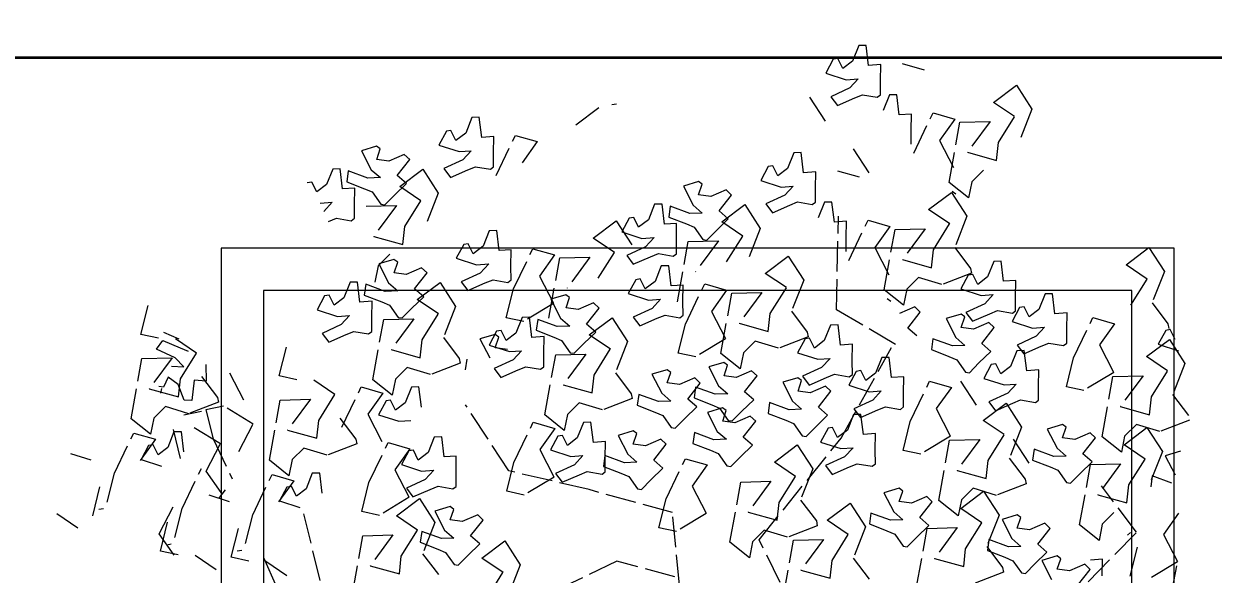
# Model space of a CAD drawing. Header units: inches. Extents: x -137722 to 81594, y -22256 to -1207.
# Drawn here: x -65966.92 to -65941.92, y -4382.07 to -4370.49 of the extents above; entities that cross this region are included whole.
import ezdxf

# ---------------------------------------------------------------- set-up
doc = ezdxf.new("R2010")
doc.units = ezdxf.units.IN
doc.header["$LTSCALE"] = 0.05
doc.header["$MEASUREMENT"] = 0
doc.header["$PDMODE"] = 3
doc.header["$PDSIZE"] = -4
doc.linetypes.add('ACAD_ISO02W100', pattern=[15, 12, -3])
doc.linetypes.add('DASHED2', pattern=[0.375, 0.25, -0.125])
doc.layers.get('Defpoints').update_dxf_attribs({"linetype": 'DASHED2'})
for name, color, linetype, lineweight in [('A-ELEVATION', 191, 'Continuous', 15), ('aceras', 31, 'Continuous', 5), ('WALL', 7, 'Continuous', 35)]:
    doc.layers.add(name, color=color, linetype=linetype, lineweight=lineweight)
doc.layers.add('A-TREES', color=84, linetype='Continuous', lineweight=0, transparency=0.6)
doc.layers.add('Civil Dimension - Text', color=7, linetype='Continuous')
doc.styles.add('9-128OF1-4', font='stylu.ttf')
doc.dimstyles.new('DIM 1-4', dxfattribs={"dimtxt": 3.0792, "dimasz": 1.82, "dimexe": 1.82, "dimexo": 0, "dimgap": 0.09, "dimtad": 0, "dimzin": 0, "dimdsep": 46, "dimlunit": 4, "dimtxsty": '9-128OF1-4', "dimblk": 'ARCHTICK', "dimcen": 1.8125, "dimdle": 1.82, "dimclrd": 8, "dimclre": 8, "dimadec": 0, "dimazin": 0, "dimtfac": 1, "dimtofl": 0, "dimtmove": 0, "dimatfit": 3, "dimldrblk": 'OPEN90', "dimfxl": 1, "dimtolj": 1, "dimtzin": 0, "dimlwd": -1, "dimarcsym": 0})

# ---------------------------------------------------------------- blocks, each defined once
blk = doc.blocks.new('A$C78ED2221')
at = {"layer": 'A-ELEVATION', "color": 6}
blk.add_lwpolyline([(0.8589, 3.6749), (0.8589, 1.8012), (2.7006, 1.8012), (2.7006, 3.6749)], close=True, dxfattribs=at)
at = {"layer": 'A-ELEVATION', "color": 1}
blk.add_lwpolyline([(0.9422, 3.5916), (0.9422, 1.8845), (2.6173, 1.8845), (2.6173, 3.5916)], close=True, dxfattribs=at)
at = {"layer": 'A-TREES', "color": 82, "linetype": 'ACAD_ISO02W100', "ltscale": 0.1}
for p, q in [((2.1493, 3.9566), (2.1775, 3.9981)), ((2.2968, 3.9714), (2.2838, 3.9314)), ((2.1737, 3.9273), (2.2308, 3.9132)), ((2.1874, 3.9062), (2.186, 3.9152)), ((2.2007, 3.899), (2.2577, 3.8849)), ((2.2577, 3.8849), (2.3367, 3.847)), ((2.3367, 3.847), (2.3246, 3.8042)), ((2.3343, 3.8139), (2.3648, 3.852)), ((2.3648, 3.852), (2.4833, 3.8307)), ((2.2848, 3.8324), (2.2718, 3.7925)), ((2.3246, 3.8042), (2.2828, 3.8339)), ((2.3121, 3.8177), (2.2848, 3.8324)), ((2.3134, 3.8087), (2.3121, 3.8177)), ((2.366, 3.8076), (2.3343, 3.8139)), ((2.4241, 3.8163), (2.4081, 3.7589)), ((2.4848, 3.7715), (2.4241, 3.8163)), ((2.4833, 3.8307), (2.4848, 3.7715)), ((2.5233, 3.7984), (2.5306, 3.8329)), ((2.5306, 3.8329), (2.5877, 3.8188)), ((2.0966, 3.7674), (2.1384, 3.7971)), ((2.0968, 3.7598), (2.1042, 3.7943)), ((2.1042, 3.7943), (2.1612, 3.7802)), ((2.1384, 3.7971), (2.1924, 3.7692)), ((2.2939, 3.799), (2.3134, 3.8087)), ((2.3084, 3.7798), (2.2939, 3.799)), ((2.3887, 3.7845), (2.366, 3.8076)), ((2.4152, 3.7933), (2.4245, 3.7913)), ((2.427, 3.7886), (2.4283, 3.7976)), ((2.4848, 3.7652), (2.502, 3.8024)), ((2.502, 3.8024), (2.5192, 3.7895)), ((2.5192, 3.7895), (2.5043, 3.7554)), ((2.1178, 3.7731), (2.1164, 3.7821)), ((2.1311, 3.7659), (2.1881, 3.7519)), ((2.3437, 3.7695), (2.2867, 3.7554)), ((2.3391, 3.7677), (2.3084, 3.7798)), ((2.3394, 3.7529), (2.3391, 3.7677)), ((2.3748, 3.7388), (2.3887, 3.7845)), ((2.4465, 3.7789), (2.427, 3.7886)), ((2.432, 3.7596), (2.4465, 3.7789)), ((2.4686, 3.7724), (2.4668, 3.7485)), ((2.5213, 3.7573), (2.5345, 3.7875)), ((2.1881, 3.7519), (2.2671, 3.7139)), ((2.2998, 3.7482), (2.3394, 3.7529)), ((2.3794, 3.7136), (2.372, 3.7481)), ((2.401, 3.7328), (2.4013, 3.7476)), ((2.4013, 3.7476), (2.432, 3.7596)), ((2.4081, 3.7589), (2.4433, 3.7552)), ((2.4433, 3.7552), (2.4942, 3.7232)), ((2.4668, 3.7485), (2.4848, 3.7652)), ((2.4942, 3.7232), (2.5224, 3.7647)), ((2.5043, 3.7554), (2.4981, 3.74)), ((2.0678, 3.6846), (2.0959, 3.726)), ((2.3156, 3.6765), (2.3511, 3.735)), ((2.3973, 3.6803), (2.3748, 3.7388)), ((2.4406, 3.7281), (2.401, 3.7328)), ((2.4388, 3.7042), (2.4406, 3.7281)), ((2.2152, 3.6993), (2.2023, 3.6594)), ((2.2198, 3.6747), (2.2615, 3.7043)), ((2.2615, 3.7043), (2.3156, 3.6765)), ((2.3826, 3.7051), (2.3256, 3.691)), ((2.39, 3.6706), (2.3826, 3.7051)), ((2.4478, 3.7134), (2.4066, 3.6823)), ((2.4715, 3.7048), (2.4388, 3.7042)), ((2.2081, 3.6793), (2.2253, 3.6664)), ((2.3256, 3.691), (2.2466, 3.653)), ((2.4066, 3.6823), (2.3973, 3.6803)), ((2.0848, 3.6208), (2.0922, 3.6553)), ((2.0922, 3.6553), (2.1492, 3.6412)), ((2.3545, 3.6121), (2.39, 3.6706)), ((2.4552, 3.6586), (2.4012, 3.6307)), ((2.1058, 3.6341), (2.1044, 3.6432)), ((2.1191, 3.627), (2.1761, 3.6129)), ((2.3005, 3.64), (2.3545, 3.6121)), ((2.1761, 3.6129), (2.2551, 3.5749)), ((1.9664, 3.5355), (2.0927, 3.5918)), ((2.0558, 3.5457), (2.0839, 3.5871)), ((2.2527, 3.5419), (2.2832, 3.58)), ((2.2832, 3.58), (2.4017, 3.5587)), ((2.2032, 3.5604), (2.1903, 3.5205)), ((2.243, 3.5322), (2.2013, 3.5619)), ((2.2305, 3.5457), (2.2032, 3.5604)), ((2.2551, 3.5749), (2.243, 3.5322)), ((2.4017, 3.5587), (2.4032, 3.4995)), ((2.4417, 3.5264), (2.4491, 3.5609)), ((2.4491, 3.5609), (2.5061, 3.5468)), ((2.2123, 3.527), (2.2318, 3.5367)), ((2.2318, 3.5367), (2.2305, 3.5457)), ((2.2844, 3.5356), (2.2527, 3.5419)), ((2.3072, 3.5125), (2.2844, 3.5356)), ((2.3425, 3.5442), (2.3265, 3.4869)), ((2.4032, 3.4995), (2.3425, 3.5442)), ((2.178, 3.5132), (2.0247, 3.4755)), ((2.2268, 3.5077), (2.2123, 3.527)), ((2.2932, 3.4667), (2.3072, 3.5125)), ((2.2575, 3.4957), (2.2268, 3.5077)), ((2.2578, 3.4809), (2.2575, 3.4957)), ((2.3265, 3.4869), (2.3617, 3.4832)), ((2.4127, 3.4512), (2.4408, 3.4927)), ((2.5793, 3.4863), (2.5664, 3.4463)), ((2.6066, 3.4716), (2.5793, 3.4863)), ((2.8112, 3.4871), (2.8308, 3.4968)), ((2.8257, 3.4678), (2.8112, 3.4871)), ((2.8308, 3.4968), (2.8294, 3.5058)), ((2.2182, 3.4762), (2.2578, 3.4809)), ((2.3157, 3.4083), (2.2932, 3.4667)), ((2.3617, 3.4832), (2.4127, 3.4512)), ((2.5329, 3.4764), (2.5157, 3.4634)), ((2.5157, 3.4634), (2.5306, 3.4294)), ((2.5501, 3.4392), (2.5329, 3.4764)), ((2.5884, 3.4529), (2.608, 3.4626)), ((2.608, 3.4626), (2.6066, 3.4716)), ((2.7534, 3.4636), (2.7596, 3.4482)), ((2.791, 3.4567), (2.7729, 3.4734)), ((2.7892, 3.4805), (2.791, 3.4567)), ((2.8564, 3.4557), (2.8257, 3.4678)), ((2.3663, 3.4414), (2.325, 3.4103)), ((2.5682, 3.4225), (2.5501, 3.4392)), ((2.5664, 3.4463), (2.5682, 3.4225)), ((2.603, 3.4336), (2.5884, 3.4529)), ((2.7596, 3.4482), (2.7546, 3.4192)), ((2.8171, 3.4363), (2.8568, 3.441)), ((2.8568, 3.441), (2.8564, 3.4557)), ((2.0163, 3.4176), (2.1348, 3.3962)), ((2.3485, 3.4376), (2.4275, 3.3996)), ((2.5306, 3.4294), (2.5368, 3.414)), ((2.6336, 3.4215), (2.603, 3.4336)), ((2.634, 3.4068), (2.6336, 3.4215)), ((2.7546, 3.4192), (2.7594, 3.4128)), ((2.8189, 3.4124), (2.8171, 3.4363)), ((2.8312, 3.4279), (2.8177, 3.3933)), ((2.8526, 3.425), (2.8312, 3.4279)), ((2.8384, 3.3864), (2.8526, 3.425)), ((2.1348, 3.3962), (2.1363, 3.3371)), ((2.1748, 3.3639), (2.1821, 3.3984)), ((2.1821, 3.3984), (2.2392, 3.3844)), ((2.325, 3.4103), (2.3157, 3.4083)), ((2.4275, 3.3996), (2.4154, 3.3569)), ((2.5368, 3.414), (2.5318, 3.385)), ((2.5943, 3.4021), (2.634, 3.4068)), ((2.5961, 3.3782), (2.5943, 3.4021)), ((2.6084, 3.3938), (2.5949, 3.3592)), ((2.6298, 3.3908), (2.6084, 3.3938)), ((2.7594, 3.4128), (2.7862, 3.4129)), ((2.7862, 3.4129), (2.8189, 3.4124)), ((2.8177, 3.3933), (2.8112, 3.3781)), ((2.8923, 3.3991), (2.855, 3.38)), ((2.9013, 3.3695), (2.8923, 3.3991)), ((2.0755, 3.3818), (2.0595, 3.3244)), ((2.1363, 3.3371), (2.0755, 3.3818)), ((2.2392, 3.3844), (2.3182, 3.3464)), ((2.3737, 3.3865), (2.3197, 3.3586)), ((2.4154, 3.3569), (2.3737, 3.3865)), ((2.4112, 3.3386), (2.4417, 3.3767)), ((2.4417, 3.3767), (2.5602, 3.3554)), ((2.5318, 3.385), (2.5366, 3.3786)), ((2.5366, 3.3786), (2.5634, 3.3787)), ((2.5634, 3.3787), (2.5961, 3.3782)), ((2.6156, 3.3523), (2.6298, 3.3908)), ((2.6657, 3.3665), (2.634, 3.3727)), ((2.7238, 3.3751), (2.7078, 3.3178)), ((2.7845, 3.3304), (2.7238, 3.3751)), ((2.783, 3.3896), (2.7845, 3.3304)), ((2.8112, 3.3781), (2.7871, 3.3611)), ((2.8394, 3.3619), (2.8384, 3.3864)), ((2.855, 3.38), (2.8394, 3.3619)), ((2.8718, 3.3452), (2.8752, 3.3691)), ((2.8752, 3.3691), (2.8958, 3.3621)), ((2.8958, 3.3621), (2.9013, 3.3695)), ((2.2103, 3.3054), (2.1748, 3.3639)), ((2.3182, 3.3464), (2.306, 3.3037)), ((2.3729, 3.3655), (2.3599, 3.3256)), ((2.4001, 3.3508), (2.3729, 3.3655)), ((2.4015, 3.3418), (2.4001, 3.3508)), ((2.5602, 3.3554), (2.5617, 3.2962)), ((2.5949, 3.3592), (2.5884, 3.3439)), ((2.6166, 3.3277), (2.6156, 3.3523)), ((2.6322, 3.3458), (2.6166, 3.3277)), ((2.6695, 3.3649), (2.6322, 3.3458)), ((2.6885, 3.3434), (2.6657, 3.3665)), ((2.6785, 3.3353), (2.6695, 3.3649)), ((2.7871, 3.3611), (2.786, 3.3532)), ((2.786, 3.3532), (2.8051, 3.3343)), ((2.885, 3.315), (2.8718, 3.3452)), ((2.0595, 3.3244), (2.0948, 3.3208)), ((2.1457, 3.2888), (2.1739, 3.3302)), ((2.1739, 3.3302), (2.2077, 3.2853)), ((2.2643, 3.3333), (2.2103, 3.3054)), ((2.306, 3.3037), (2.2643, 3.3333)), ((2.3599, 3.3256), (2.3617, 3.3017)), ((2.382, 3.3321), (2.4015, 3.3418)), ((2.3965, 3.3129), (2.382, 3.3321)), ((2.4429, 3.3323), (2.4112, 3.3386)), ((2.4657, 3.3092), (2.4429, 3.3323)), ((2.501, 3.3409), (2.485, 3.2836)), ((2.5617, 3.2962), (2.501, 3.3409)), ((2.5643, 3.3269), (2.5632, 3.319)), ((2.5884, 3.3439), (2.5643, 3.3269)), ((2.649, 3.311), (2.6524, 3.3349)), ((2.6524, 3.3349), (2.6731, 3.3279)), ((2.6731, 3.3279), (2.6785, 3.3353)), ((2.794, 3.2821), (2.8221, 3.3235)), ((2.8051, 3.3343), (2.8278, 3.3108)), ((2.8221, 3.3235), (2.856, 3.2786)), ((2.8278, 3.3108), (2.8434, 3.329)), ((2.8434, 3.329), (2.8748, 3.3043)), ((2.0948, 3.3208), (2.1457, 3.2888)), ((2.2283, 3.3108), (2.2111, 3.2979)), ((2.2111, 3.2979), (2.226, 3.2638)), ((2.2455, 3.2736), (2.2283, 3.3108)), ((2.2747, 3.3207), (2.2617, 3.2808)), ((2.3019, 3.306), (2.2747, 3.3207)), ((2.3033, 3.297), (2.3019, 3.306)), ((2.4272, 3.3008), (2.3965, 3.3129)), ((2.4275, 3.286), (2.4272, 3.3008)), ((2.4517, 3.2634), (2.4657, 3.3092)), ((2.5632, 3.319), (2.5823, 3.3001)), ((2.5823, 3.3001), (2.605, 3.2767)), ((2.6622, 3.2808), (2.649, 3.311)), ((2.7078, 3.3178), (2.743, 3.3141)), ((2.743, 3.3141), (2.794, 3.2821)), ((2.8748, 3.3043), (2.885, 3.315)), ((2.0993, 3.2789), (2.0581, 3.2478)), ((2.1606, 3.2547), (2.0993, 3.2789)), ((2.122, 3.2835), (2.1084, 3.2489)), ((2.1433, 3.2805), (2.122, 3.2835)), ((2.1291, 3.242), (2.1433, 3.2805)), ((2.2077, 3.2853), (2.1606, 3.2547)), ((2.2617, 3.2808), (2.2635, 3.2569)), ((2.2837, 3.2873), (2.3033, 3.297)), ((2.2983, 3.268), (2.2837, 3.2873)), ((2.3879, 3.2813), (2.4275, 3.286)), ((2.485, 3.2836), (2.5202, 3.2799)), ((2.5202, 3.2799), (2.5712, 3.2479)), ((2.5712, 3.2479), (2.5993, 3.2893)), ((2.5993, 3.2893), (2.6332, 3.2445)), ((2.605, 3.2767), (2.6206, 3.2948)), ((2.6206, 3.2948), (2.652, 3.2701)), ((2.652, 3.2701), (2.6622, 3.2808)), ((2.856, 3.2786), (2.8089, 3.2481)), ((2.1831, 3.2547), (2.1457, 3.2356)), ((2.192, 3.225), (2.1831, 3.2547)), ((2.226, 3.2638), (2.2322, 3.2484)), ((2.2635, 3.2569), (2.2455, 3.2736)), ((2.3289, 3.2559), (2.2983, 3.268)), ((2.3293, 3.2412), (2.3289, 3.2559)), ((2.4742, 3.205), (2.4517, 3.2634)), ((2.8089, 3.2481), (2.7476, 3.2723)), ((2.1019, 3.2336), (2.0778, 3.2167)), ((2.1084, 3.2489), (2.1019, 3.2336)), ((2.1301, 3.2175), (2.1291, 3.242)), ((2.1457, 3.2356), (2.1301, 3.2175)), ((2.2322, 3.2484), (2.2271, 3.2194)), ((2.2897, 3.2365), (2.3293, 3.2412)), ((2.2915, 3.2126), (2.2897, 3.2365)), ((2.5248, 3.2381), (2.4835, 3.207)), ((2.5861, 3.2139), (2.5248, 3.2381)), ((2.6332, 3.2445), (2.5861, 3.2139)), ((2.8571, 3.237), (2.8399, 3.2241)), ((2.8744, 3.1998), (2.8571, 3.237)), ((2.9035, 3.2469), (2.8906, 3.207)), ((2.9308, 3.2322), (2.9035, 3.2469)), ((2.9322, 3.2232), (2.9308, 3.2322)), ((2.0778, 3.2167), (2.0767, 3.2088)), ((2.0767, 3.2088), (2.0958, 3.1899)), ((2.1626, 3.2008), (2.1659, 3.2247)), ((2.1659, 3.2247), (2.1866, 3.2177)), ((2.1866, 3.2177), (2.192, 3.225)), ((2.2271, 3.2194), (2.2319, 3.213)), ((2.2319, 3.213), (2.2588, 3.2132)), ((2.2588, 3.2132), (2.2915, 3.2126)), ((2.4835, 3.207), (2.4742, 3.205)), ((2.6807, 3.2127), (2.6678, 3.1728)), ((2.708, 3.198), (2.6807, 3.2127)), ((2.8399, 3.2241), (2.8549, 3.19)), ((2.8906, 3.207), (2.8924, 3.1831)), ((2.9126, 3.2135), (2.9322, 3.2232)), ((2.9272, 3.1942), (2.9126, 3.2135)), ((2.0958, 3.1899), (2.1186, 3.1664)), ((2.1186, 3.1664), (2.1342, 3.1845)), ((2.1342, 3.1845), (2.1655, 3.1599)), ((2.1757, 3.1705), (2.1626, 3.2008)), ((2.2622, 3.1091), (2.3925, 3.1945)), ((2.4822, 3.1919), (2.4609, 3.1949)), ((2.6343, 3.2028), (2.6171, 3.1899)), ((2.6171, 3.1899), (2.6321, 3.1558)), ((2.6516, 3.1656), (2.6343, 3.2028)), ((2.6898, 3.1793), (2.7094, 3.189)), ((2.7094, 3.189), (2.708, 3.198)), ((2.8549, 3.19), (2.861, 3.1746)), ((2.8924, 3.1831), (2.8744, 3.1998)), ((2.9578, 3.1821), (2.9272, 3.1942)), ((2.9582, 3.1674), (2.9578, 3.1821)), ((2.0624, 3.1208), (2.0905, 3.1623)), ((2.0905, 3.1623), (2.1244, 3.1174)), ((2.1655, 3.1599), (2.1757, 3.1705)), ((2.522, 3.1661), (2.4846, 3.147)), ((2.5309, 3.1364), (2.522, 3.1661)), ((2.6696, 3.1489), (2.6516, 3.1656)), ((2.6678, 3.1728), (2.6696, 3.1489)), ((2.7044, 3.1601), (2.6898, 3.1793)), ((2.735, 3.148), (2.7044, 3.1601)), ((2.861, 3.1746), (2.856, 3.1456)), ((2.9186, 3.1627), (2.9582, 3.1674)), ((2.9203, 3.1388), (2.9186, 3.1627)), ((2.0114, 3.1528), (2.0624, 3.1208)), ((2.4635, 3.1382), (2.4463, 3.1253)), ((2.4807, 3.101), (2.4635, 3.1382)), ((2.5099, 3.1481), (2.497, 3.1082)), ((2.5015, 3.1121), (2.5048, 3.1361)), ((2.5048, 3.1361), (2.5255, 3.1291)), ((2.5372, 3.1334), (2.5099, 3.1481)), ((2.5255, 3.1291), (2.5309, 3.1364)), ((2.6321, 3.1558), (2.6382, 3.1404)), ((2.6382, 3.1404), (2.6332, 3.1114)), ((2.7354, 3.1332), (2.735, 3.148)), ((2.8434, 3.1344), (2.9224, 3.0965)), ((2.856, 3.1456), (2.8608, 3.1392)), ((2.8608, 3.1392), (2.8876, 3.1394)), ((2.8876, 3.1394), (2.9203, 3.1388)), ((2.0773, 3.0868), (2.016, 3.111)), ((2.1244, 3.1174), (2.0773, 3.0868)), ((2.2147, 3.079), (2.2221, 3.1135)), ((2.2221, 3.1135), (2.2791, 3.0994)), ((2.4463, 3.1253), (2.4612, 3.0913)), ((2.519, 3.1147), (2.5385, 3.1244)), ((2.5335, 3.0955), (2.519, 3.1147)), ((2.5385, 3.1244), (2.5372, 3.1334)), ((2.5562, 3.0798), (2.5636, 3.1143)), ((2.5636, 3.1143), (2.6206, 3.1002)), ((2.6332, 3.1114), (2.638, 3.105)), ((2.6958, 3.1285), (2.7354, 3.1332)), ((2.6975, 3.1047), (2.6958, 3.1285)), ((2.2254, 2.9514), (2.2622, 3.1091)), ((2.2791, 3.0994), (2.3581, 3.0614)), ((2.4612, 3.0913), (2.4674, 3.0758)), ((2.4987, 3.0843), (2.4807, 3.101)), ((2.497, 3.1082), (2.4987, 3.0843)), ((2.5642, 3.0834), (2.5335, 3.0955)), ((2.6206, 3.1002), (2.6996, 3.0623)), ((2.638, 3.105), (2.6648, 3.1052)), ((2.6648, 3.1052), (2.6975, 3.1047)), ((2.9224, 3.0965), (2.9103, 3.0537)), ((2.2502, 3.0205), (2.2147, 3.079)), ((2.4674, 3.0758), (2.4623, 3.0468)), ((2.5249, 3.0639), (2.5646, 3.0686)), ((2.5267, 3.0401), (2.5249, 3.0639)), ((2.5917, 3.0213), (2.5562, 3.0798)), ((2.5646, 3.0686), (2.5642, 3.0834)), ((2.9103, 3.0537), (2.8685, 3.0834)), ((2.3042, 3.0484), (2.2502, 3.0205)), ((2.346, 3.0187), (2.3042, 3.0484)), ((2.3581, 3.0614), (2.346, 3.0187)), ((2.4623, 3.0468), (2.4672, 3.0404)), ((2.4672, 3.0404), (2.494, 3.0406)), ((2.494, 3.0406), (2.5267, 3.0401)), ((2.539, 3.0556), (2.5255, 3.021)), ((2.5604, 3.0526), (2.539, 3.0556)), ((2.5462, 3.0141), (2.5604, 3.0526)), ((2.6457, 3.0492), (2.5917, 3.0213)), ((2.6875, 3.0195), (2.6457, 3.0492)), ((2.6996, 3.0623), (2.6875, 3.0195)), ((2.0846, 2.8971), (2.0157, 3.04)), ((2.2571, 3.0175), (2.2399, 3.0045)), ((2.2743, 2.9802), (2.2571, 3.0175)), ((2.3035, 3.0273), (2.2905, 2.9874)), ((2.3307, 3.0127), (2.3035, 3.0273)), ((2.3418, 3.0004), (2.3723, 3.0385)), ((2.3723, 3.0385), (2.4908, 3.0172)), ((2.4908, 3.0172), (2.4923, 2.958)), ((2.5255, 3.021), (2.519, 3.0057)), ((2.6001, 3.0267), (2.5628, 3.0077)), ((2.5629, 3.0305), (2.6814, 3.0092)), ((2.6091, 2.9971), (2.6001, 3.0267)), ((2.2399, 3.0045), (2.2548, 2.9705)), ((2.3125, 2.994), (2.3321, 3.0036)), ((2.3271, 2.9747), (2.3125, 2.994)), ((2.3321, 3.0036), (2.3307, 3.0127)), ((2.3735, 2.9941), (2.3418, 3.0004)), ((2.3963, 2.971), (2.3735, 2.9941)), ((2.4316, 3.0028), (2.4156, 2.9454)), ((2.4923, 2.958), (2.4316, 3.0028)), ((2.519, 3.0057), (2.4949, 2.9888)), ((2.5472, 2.9896), (2.5462, 3.0141)), ((2.5628, 3.0077), (2.5472, 2.9896)), ((2.5796, 2.9728), (2.583, 2.9967)), ((2.583, 2.9967), (2.6036, 2.9898)), ((2.6036, 2.9898), (2.6091, 2.9971)), ((2.6829, 2.95), (2.6222, 2.9947)), ((2.6814, 3.0092), (2.6829, 2.95)), ((2.2548, 2.9705), (2.261, 2.9551)), ((2.2923, 2.9636), (2.2743, 2.9802)), ((2.2905, 2.9874), (2.2923, 2.9636)), ((2.3577, 2.9626), (2.3271, 2.9747)), ((2.3823, 2.9253), (2.3963, 2.971)), ((2.4949, 2.9888), (2.4938, 2.9808)), ((2.4938, 2.9808), (2.5129, 2.962)), ((2.5928, 2.9426), (2.5796, 2.9728)), ((2.9433, 2.9774), (2.9772, 2.9325)), ((2.1803, 2.7875), (2.2254, 2.9514)), ((2.261, 2.9551), (2.2559, 2.926)), ((2.3185, 2.9431), (2.3581, 2.9478)), ((2.3581, 2.9478), (2.3577, 2.9626)), ((2.5018, 2.9097), (2.5299, 2.9512)), ((2.5129, 2.962), (2.5356, 2.9385)), ((2.5299, 2.9512), (2.5638, 2.9063)), ((2.5356, 2.9385), (2.5512, 2.9566)), ((2.5512, 2.9566), (2.5826, 2.9319)), ((2.2559, 2.926), (2.2607, 2.9196)), ((2.2711, 2.9234), (2.2576, 2.8888)), ((2.2925, 2.9205), (2.2711, 2.9234)), ((2.3203, 2.9193), (2.3185, 2.9431)), ((2.4048, 2.8668), (2.3823, 2.9253)), ((2.4156, 2.9454), (2.4508, 2.9417)), ((2.4508, 2.9417), (2.5018, 2.9097)), ((2.5826, 2.9319), (2.5928, 2.9426)), ((2.6414, 2.9337), (2.6924, 2.9017)), ((2.6924, 2.9017), (2.7205, 2.9432)), ((2.7205, 2.9432), (2.7544, 2.8983)), ((2.2607, 2.9196), (2.2876, 2.9198)), ((2.2783, 2.882), (2.2925, 2.9205)), ((2.2876, 2.9198), (2.3203, 2.9193)), ((2.5638, 2.9063), (2.5167, 2.8757)), ((2.984, 2.8979), (2.9826, 2.907)), ((2.0538, 2.783), (2.0846, 2.8971)), ((2.2576, 2.8888), (2.2511, 2.8736)), ((2.2793, 2.8574), (2.2783, 2.882)), ((2.3322, 2.8946), (2.2949, 2.8755)), ((2.3412, 2.865), (2.3322, 2.8946)), ((2.4554, 2.8999), (2.4141, 2.8688)), ((2.5167, 2.8757), (2.4554, 2.8999)), ((2.6862, 2.8776), (2.669, 2.8646)), ((2.7034, 2.8403), (2.6862, 2.8776)), ((2.7544, 2.8983), (2.7073, 2.8677)), ((2.7326, 2.8874), (2.7196, 2.8475)), ((2.7599, 2.8728), (2.7326, 2.8874)), ((2.227, 2.8566), (2.2259, 2.8487)), ((2.2511, 2.8736), (2.227, 2.8566)), ((2.2949, 2.8755), (2.2793, 2.8574)), ((2.3117, 2.8407), (2.3151, 2.8646)), ((2.3151, 2.8646), (2.3357, 2.8576)), ((2.3357, 2.8576), (2.3412, 2.865)), ((2.3915, 2.8567), (2.378, 2.8221)), ((2.4128, 2.8537), (2.3915, 2.8567)), ((2.3987, 2.8152), (2.4128, 2.8537)), ((2.4141, 2.8688), (2.4048, 2.8668)), ((2.5649, 2.8647), (2.5477, 2.8517)), ((2.5821, 2.8274), (2.5649, 2.8647)), ((2.6113, 2.8745), (2.5984, 2.8346)), ((2.6386, 2.8599), (2.6113, 2.8745)), ((2.64, 2.8508), (2.6386, 2.8599)), ((2.669, 2.8646), (2.6839, 2.8306)), ((2.7417, 2.8541), (2.7612, 2.8637)), ((2.7562, 2.8348), (2.7417, 2.8541)), ((2.7612, 2.8637), (2.7599, 2.8728)), ((2.2259, 2.8487), (2.245, 2.8298)), ((2.245, 2.8298), (2.2677, 2.8064)), ((2.3249, 2.8105), (2.3117, 2.8407)), ((2.5477, 2.8517), (2.5626, 2.8177)), ((2.5984, 2.8346), (2.6002, 2.8108)), ((2.6204, 2.8412), (2.64, 2.8508)), ((2.635, 2.8219), (2.6204, 2.8412)), ((2.6839, 2.8306), (2.6901, 2.8152)), ((2.7214, 2.8237), (2.7034, 2.8403)), ((2.7196, 2.8475), (2.7214, 2.8237)), ((2.7869, 2.8227), (2.7562, 2.8348)), ((2.1429, 2.7797), (2.1503, 2.8142)), ((2.1503, 2.8142), (2.2073, 2.8002)), ((2.2677, 2.8064), (2.2833, 2.8245)), ((2.2833, 2.8245), (2.3147, 2.7998)), ((2.3147, 2.7998), (2.3249, 2.8105)), ((2.3715, 2.8068), (2.3474, 2.7899)), ((2.378, 2.8221), (2.3715, 2.8068)), ((2.3996, 2.7907), (2.3987, 2.8152)), ((2.4152, 2.8088), (2.3996, 2.7907)), ((2.4526, 2.8279), (2.4152, 2.8088)), ((2.4615, 2.7983), (2.4526, 2.8279)), ((2.5626, 2.8177), (2.5688, 2.8022)), ((2.6002, 2.8108), (2.5821, 2.8274)), ((2.6656, 2.8098), (2.635, 2.8219)), ((2.666, 2.795), (2.6656, 2.8098)), ((2.6901, 2.8152), (2.685, 2.7861)), ((2.7476, 2.8032), (2.7872, 2.808)), ((2.7872, 2.808), (2.7869, 2.8227)), ((1.9627, 2.7662), (2.1803, 2.7875)), ((2.2073, 2.8002), (2.2863, 2.7622)), ((2.3474, 2.7899), (2.3462, 2.782)), ((2.4321, 2.774), (2.4354, 2.7979)), ((2.4354, 2.7979), (2.4561, 2.7909)), ((2.4561, 2.7909), (2.4615, 2.7983)), ((2.5688, 2.8022), (2.5638, 2.7732)), ((2.6263, 2.7903), (2.666, 2.795)), ((2.6281, 2.7665), (2.6263, 2.7903)), ((2.685, 2.7861), (2.6898, 2.7797)), ((2.7494, 2.7794), (2.7476, 2.8032)), ((2.7617, 2.7949), (2.7482, 2.7603)), ((2.783, 2.7919), (2.7617, 2.7949)), ((2.7689, 2.7534), (2.783, 2.7919)), ((2.1785, 2.7212), (2.1429, 2.7797)), ((2.2863, 2.7622), (2.2742, 2.7195)), ((2.3462, 2.782), (2.3653, 2.7631)), ((2.3653, 2.7631), (2.3881, 2.7396)), ((2.4452, 2.7437), (2.4321, 2.774)), ((2.4868, 2.7416), (2.4942, 2.7761)), ((2.4942, 2.7761), (2.5512, 2.7621)), ((2.5512, 2.7621), (2.6302, 2.7241)), ((2.5638, 2.7732), (2.5686, 2.7668)), ((2.5686, 2.7668), (2.5954, 2.767)), ((2.595, 2.7779), (2.7135, 2.7565)), ((2.5954, 2.767), (2.6281, 2.7665)), ((2.6898, 2.7797), (2.7167, 2.7799)), ((2.7167, 2.7799), (2.7494, 2.7794)), ((2.7482, 2.7603), (2.7417, 2.745)), ((2.8228, 2.7661), (2.7854, 2.747)), ((2.8317, 2.7364), (2.8228, 2.7661)), ((2.2325, 2.7491), (2.1785, 2.7212)), ((2.2742, 2.7195), (2.2325, 2.7491)), ((2.3164, 2.7475), (2.3028, 2.7129)), ((2.3377, 2.7445), (2.3164, 2.7475)), ((2.3235, 2.706), (2.3377, 2.7445)), ((2.3881, 2.7396), (2.4037, 2.7577)), ((2.4058, 2.745), (2.3923, 2.7104)), ((2.4037, 2.7577), (2.435, 2.7331)), ((2.4271, 2.742), (2.4058, 2.745)), ((2.413, 2.7035), (2.4271, 2.742)), ((2.435, 2.7331), (2.4452, 2.7437)), ((2.5223, 2.6831), (2.4868, 2.7416)), ((2.715, 2.6974), (2.6543, 2.7421)), ((2.7135, 2.7565), (2.715, 2.6974)), ((2.7417, 2.745), (2.7176, 2.7281)), ((2.7698, 2.7289), (2.7689, 2.7534)), ((2.7854, 2.747), (2.7698, 2.7289)), ((2.8263, 2.7291), (2.8317, 2.7364)), ((2.3028, 2.7129), (2.2963, 2.6976)), ((2.3775, 2.7187), (2.3401, 2.6996)), ((2.3864, 2.689), (2.3775, 2.7187)), ((2.4669, 2.7161), (2.4295, 2.6971)), ((2.4758, 2.6865), (2.4669, 2.7161)), ((2.6302, 2.7241), (2.6181, 2.6814)), ((2.7176, 2.7281), (2.7164, 2.7202)), ((2.7164, 2.7202), (2.7355, 2.7013)), ((2.8023, 2.7122), (2.8056, 2.7361)), ((2.8056, 2.7361), (2.8263, 2.7291)), ((2.2963, 2.6976), (2.2722, 2.6807)), ((2.3245, 2.6815), (2.3235, 2.706)), ((2.3401, 2.6996), (2.3245, 2.6815)), ((2.3858, 2.6951), (2.3617, 2.6782)), ((2.3923, 2.7104), (2.3858, 2.6951)), ((2.4139, 2.679), (2.413, 2.7035)), ((2.4295, 2.6971), (2.4139, 2.679)), ((2.463, 2.6542), (2.4935, 2.6923)), ((2.4935, 2.6923), (2.612, 2.671)), ((2.5763, 2.711), (2.5223, 2.6831)), ((2.6181, 2.6814), (2.5763, 2.711)), ((2.7244, 2.6491), (2.7526, 2.6905)), ((2.7355, 2.7013), (2.7583, 2.6778)), ((2.7526, 2.6905), (2.7864, 2.6456)), ((2.7583, 2.6778), (2.7739, 2.6959)), ((2.7739, 2.6959), (2.8052, 2.6713)), ((2.8154, 2.6819), (2.8023, 2.7122)), ((2.0913, 2.6363), (2.1218, 2.6745)), ((2.1218, 2.6745), (2.2404, 2.6532)), ((2.2722, 2.6807), (2.2711, 2.6728)), ((2.2711, 2.6728), (2.2902, 2.6539)), ((2.357, 2.6648), (2.3603, 2.6887)), ((2.3603, 2.6887), (2.381, 2.6817)), ((2.3617, 2.6782), (2.3605, 2.6702)), ((2.3605, 2.6702), (2.3796, 2.6514)), ((2.381, 2.6817), (2.3864, 2.689)), ((2.4464, 2.6622), (2.4497, 2.6862)), ((2.4497, 2.6862), (2.4704, 2.6792)), ((2.4704, 2.6792), (2.4758, 2.6865)), ((2.612, 2.671), (2.6135, 2.6119)), ((2.6735, 2.6811), (2.7244, 2.6491)), ((2.8052, 2.6713), (2.8154, 2.6819)), ((2.2404, 2.6532), (2.2419, 2.594)), ((2.2902, 2.6539), (2.313, 2.6304)), ((2.313, 2.6304), (2.3286, 2.6485)), ((2.3286, 2.6485), (2.3599, 2.6239)), ((2.3701, 2.6345), (2.357, 2.6648)), ((2.3796, 2.6514), (2.4024, 2.6279)), ((2.4024, 2.6279), (2.418, 2.646)), ((2.418, 2.646), (2.4493, 2.6213)), ((2.4595, 2.632), (2.4464, 2.6622)), ((2.4947, 2.648), (2.463, 2.6542)), ((2.5174, 2.6248), (2.4947, 2.648)), ((2.5528, 2.6566), (2.5368, 2.5992)), ((2.6135, 2.6119), (2.5528, 2.6566)), ((2.7864, 2.6456), (2.7393, 2.615)), ((2.123, 2.6301), (2.0913, 2.6363)), ((2.1458, 2.607), (2.123, 2.6301)), ((2.1811, 2.6387), (2.1651, 2.5814)), ((2.2419, 2.594), (2.1811, 2.6387)), ((2.3599, 2.6239), (2.3701, 2.6345)), ((2.4493, 2.6213), (2.4595, 2.632)), ((2.5035, 2.5791), (2.5174, 2.6248)), ((2.7393, 2.615), (2.678, 2.6392)), ((1.9758, 2.5423), (2.1269, 2.6173)), ((2.1269, 2.6173), (2.3265, 2.4561)), ((2.1318, 2.5612), (2.1458, 2.607)), ((2.3755, 2.5996), (2.362, 2.565)), ((2.3968, 2.5966), (2.3755, 2.5996)), ((2.3827, 2.5581), (2.3968, 2.5966)), ((2.5368, 2.5992), (2.572, 2.5955)), ((2.623, 2.5636), (2.6511, 2.605)), ((2.6511, 2.605), (2.685, 2.5601)), ((2.7876, 2.604), (2.7704, 2.591)), ((2.8048, 2.5667), (2.7876, 2.604)), ((2.834, 2.6138), (2.821, 2.5739)), ((2.8613, 2.5992), (2.834, 2.6138)), ((2.8626, 2.5902), (2.8613, 2.5992)), ((2.1651, 2.5814), (2.2003, 2.5777)), ((2.2003, 2.5777), (2.2513, 2.5457)), ((2.2513, 2.5457), (2.2795, 2.5871)), ((2.2795, 2.5871), (2.3133, 2.5422)), ((2.526, 2.5207), (2.5035, 2.5791)), ((2.572, 2.5955), (2.623, 2.5636)), ((2.7704, 2.591), (2.7853, 2.557)), ((2.821, 2.5739), (2.8228, 2.5501)), ((2.8431, 2.5805), (2.8626, 2.5902)), ((2.8576, 2.5612), (2.8431, 2.5805)), ((2.0076, 2.5707), (2.1261, 2.5494)), ((2.1261, 2.5494), (2.1276, 2.4903)), ((2.1544, 2.5028), (2.1318, 2.5612)), ((2.3554, 2.5497), (2.3313, 2.5328)), ((2.362, 2.565), (2.3554, 2.5497)), ((2.3836, 2.5336), (2.3827, 2.5581)), ((2.3992, 2.5517), (2.3836, 2.5336)), ((2.4366, 2.5707), (2.3992, 2.5517)), ((2.4455, 2.5411), (2.4366, 2.5707)), ((2.5766, 2.5537), (2.5353, 2.5226)), ((2.6379, 2.5295), (2.5766, 2.5537)), ((2.685, 2.5601), (2.6379, 2.5295)), ((2.7853, 2.557), (2.7915, 2.5416)), ((2.8228, 2.5501), (2.8048, 2.5667)), ((2.8883, 2.5491), (2.8576, 2.5612)), ((2.0669, 2.535), (2.0509, 2.4776)), ((2.1276, 2.4903), (2.0669, 2.535)), ((2.2049, 2.5359), (2.1637, 2.5047)), ((2.2662, 2.5117), (2.2049, 2.5359)), ((2.3133, 2.5422), (2.2662, 2.5117)), ((2.3313, 2.5328), (2.3302, 2.5248)), ((2.4161, 2.5168), (2.4194, 2.5407)), ((2.4194, 2.5407), (2.4401, 2.5338)), ((2.4485, 2.5318), (2.4313, 2.5188)), ((2.4401, 2.5338), (2.4455, 2.5411)), ((2.4657, 2.4945), (2.4485, 2.5318)), ((2.4949, 2.5416), (2.482, 2.5017)), ((2.5222, 2.5269), (2.4949, 2.5416)), ((2.5236, 2.5179), (2.5222, 2.5269)), ((2.7915, 2.5416), (2.7864, 2.5126)), ((2.849, 2.5297), (2.8886, 2.5344)), ((2.8508, 2.5058), (2.849, 2.5297)), ((2.8886, 2.5344), (2.8883, 2.5491)), ((2.1637, 2.5047), (2.1544, 2.5028)), ((2.3302, 2.5248), (2.3493, 2.506)), ((2.3493, 2.506), (2.3721, 2.4825)), ((2.4292, 2.4866), (2.4161, 2.5168)), ((2.4313, 2.5188), (2.4462, 2.4848)), ((2.504, 2.5083), (2.5236, 2.5179)), ((2.5186, 2.489), (2.504, 2.5083)), ((2.5353, 2.5226), (2.526, 2.5207)), ((2.7864, 2.5126), (2.7913, 2.5062)), ((2.7913, 2.5062), (2.8181, 2.5063)), ((2.8181, 2.5063), (2.8508, 2.5058)), ((2.9975, 2.5179), (2.9504, 2.4873)), ((2.137, 2.442), (2.1652, 2.4834)), ((2.1652, 2.4834), (2.199, 2.4385)), ((2.2726, 2.4865), (2.2554, 2.4736)), ((2.2898, 2.4493), (2.2726, 2.4865)), ((2.319, 2.4964), (2.3061, 2.4565)), ((2.3463, 2.4817), (2.319, 2.4964)), ((2.3476, 2.4727), (2.3463, 2.4817)), ((2.3721, 2.4825), (2.3877, 2.5006)), ((2.3877, 2.5006), (2.419, 2.4759)), ((2.419, 2.4759), (2.4292, 2.4866)), ((2.4462, 2.4848), (2.4524, 2.4693)), ((2.4838, 2.4778), (2.4657, 2.4945)), ((2.482, 2.5017), (2.4838, 2.4778)), ((2.5492, 2.4769), (2.5186, 2.489)), ((2.791, 2.4887), (2.7604, 2.5008)), ((2.7914, 2.474), (2.791, 2.4887)), ((3.0451, 2.4861), (3.0321, 2.4462)), ((3.0724, 2.4715), (3.0451, 2.4861)), ((2.0509, 2.4776), (2.0861, 2.4739)), ((2.0861, 2.4739), (2.137, 2.442)), ((2.2554, 2.4736), (2.2703, 2.4395)), ((2.3061, 2.4565), (2.3078, 2.4326)), ((2.3265, 2.4561), (2.5051, 2.3571)), ((2.3281, 2.463), (2.3476, 2.4727)), ((2.3426, 2.4437), (2.3281, 2.463)), ((2.4524, 2.4693), (2.4474, 2.4403)), ((2.5099, 2.4574), (2.5496, 2.4621)), ((2.5117, 2.4336), (2.5099, 2.4574)), ((2.5113, 2.3488), (2.5794, 2.4651)), ((2.5496, 2.4621), (2.5492, 2.4769)), ((2.5794, 2.4651), (2.7639, 2.4614)), ((2.7518, 2.4693), (2.7914, 2.474)), ((2.7535, 2.4454), (2.7518, 2.4693)), ((2.8529, 2.4634), (2.8407, 2.4207)), ((2.9987, 2.4763), (2.9815, 2.4633)), ((2.9815, 2.4633), (2.9964, 2.4293)), ((3.0159, 2.439), (2.9987, 2.4763)), ((3.0542, 2.4528), (3.0737, 2.4625)), ((3.0737, 2.4625), (3.0724, 2.4715)), ((2.199, 2.4385), (2.152, 2.4079)), ((2.2703, 2.4395), (2.2765, 2.4241)), ((2.3078, 2.4326), (2.2898, 2.4493)), ((2.3733, 2.4317), (2.3426, 2.4437)), ((2.4309, 2.4408), (2.418, 2.4009)), ((2.4582, 2.4262), (2.4309, 2.4408)), ((2.4474, 2.4403), (2.4522, 2.4339)), ((2.4522, 2.4339), (2.479, 2.4341)), ((2.479, 2.4341), (2.5117, 2.4336)), ((2.6766, 2.441), (2.7556, 2.403)), ((2.694, 2.4458), (2.7209, 2.4459)), ((2.7209, 2.4459), (2.7535, 2.4454)), ((2.8961, 2.4324), (2.849, 2.4018)), ((3.0339, 2.4224), (3.0159, 2.439)), ((3.0321, 2.4462), (3.0339, 2.4224)), ((3.0687, 2.4335), (3.0542, 2.4528)), ((3.0994, 2.4214), (3.0687, 2.4335)), ((2.0906, 2.4321), (2.0494, 2.401)), ((2.152, 2.4079), (2.0906, 2.4321)), ((2.2765, 2.4241), (2.2714, 2.3951)), ((2.334, 2.4122), (2.3736, 2.4169)), ((2.3358, 2.3883), (2.334, 2.4122)), ((2.3845, 2.431), (2.3674, 2.418)), ((2.3674, 2.418), (2.3823, 2.384)), ((2.3736, 2.4169), (2.3733, 2.4317)), ((2.4018, 2.3937), (2.3845, 2.431)), ((2.44, 2.4075), (2.4596, 2.4171)), ((2.4596, 2.4171), (2.4582, 2.4262)), ((2.9964, 2.4293), (3.0026, 2.4139)), ((3.0026, 2.4139), (2.9975, 2.3849)), ((3.0997, 2.4067), (3.0994, 2.4214)), ((2.1581, 2.4005), (2.1446, 2.3659)), ((2.1794, 2.3975), (2.1581, 2.4005)), ((2.1653, 2.359), (2.1794, 2.3975)), ((2.2714, 2.3951), (2.2763, 2.3887)), ((2.2763, 2.3887), (2.3031, 2.3889)), ((2.3031, 2.3889), (2.3358, 2.3883)), ((2.4198, 2.3771), (2.4018, 2.3937)), ((2.418, 2.4009), (2.4198, 2.3771)), ((2.4546, 2.3882), (2.44, 2.4075)), ((2.4852, 2.3761), (2.4546, 2.3882)), ((2.7017, 2.39), (2.6477, 2.3621)), ((2.7435, 2.3603), (2.7017, 2.39)), ((2.7556, 2.403), (2.7435, 2.3603)), ((3.0601, 2.4019), (3.0997, 2.4067)), ((3.0619, 2.3781), (3.0601, 2.4019)), ((2.1446, 2.3659), (2.138, 2.3506)), ((2.2192, 2.3717), (2.1818, 2.3526)), ((2.2281, 2.342), (2.2192, 2.3717)), ((2.3823, 2.384), (2.3885, 2.3685)), ((2.3885, 2.3685), (2.3834, 2.3395)), ((2.4856, 2.3613), (2.4852, 2.3761)), ((2.5884, 2.3331), (2.6189, 2.3713)), ((2.5958, 2.3581), (2.6012, 2.3654)), ((2.6189, 2.3713), (2.7374, 2.35)), ((3.0021, 2.361), (2.9715, 2.3731)), ((2.9975, 2.3849), (3.0024, 2.3785)), ((3.0024, 2.3785), (3.0292, 2.3786)), ((3.0292, 2.3786), (3.0619, 2.3781)), ((2.138, 2.3506), (2.1139, 2.3337)), ((2.1662, 2.3345), (2.1653, 2.359)), ((2.1818, 2.3526), (2.1662, 2.3345)), ((2.1987, 2.3178), (2.202, 2.3417)), ((2.202, 2.3417), (2.2227, 2.3347)), ((2.2227, 2.3347), (2.2281, 2.342)), ((2.3834, 2.3395), (2.3882, 2.3331)), ((2.446, 2.3566), (2.4856, 2.3613)), ((2.4477, 2.3328), (2.446, 2.3566)), ((2.5849, 2.3109), (2.5718, 2.3412)), ((2.7374, 2.35), (2.7389, 2.2908)), ((2.9629, 2.3416), (3.0025, 2.3463)), ((2.9646, 2.3177), (2.9629, 2.3416)), ((3.0025, 2.3463), (3.0021, 2.361)), ((2.1139, 2.3337), (2.1128, 2.3258)), ((2.1128, 2.3258), (2.1319, 2.3069)), ((2.2118, 2.2875), (2.1987, 2.3178)), ((2.2953, 2.2995), (2.3026, 2.334)), ((2.3026, 2.334), (2.3597, 2.3199)), ((2.3597, 2.3199), (2.4387, 2.282)), ((2.3882, 2.3331), (2.4151, 2.3333)), ((2.4151, 2.3333), (2.4477, 2.3328)), ((2.5278, 2.3068), (2.5434, 2.3249)), ((2.5434, 2.3249), (2.5748, 2.3003)), ((2.6201, 2.3269), (2.5884, 2.3331)), ((2.6429, 2.3038), (2.6201, 2.3269)), ((2.6782, 2.3355), (2.6622, 2.2782)), ((2.7389, 2.2908), (2.6782, 2.3355)), ((2.9051, 2.3181), (2.932, 2.3182)), ((2.932, 2.3182), (2.9646, 2.3177)), ((3.064, 2.3357), (3.0518, 2.293)), ((2.0307, 2.3081), (2.1492, 2.2868)), ((2.1319, 2.3069), (2.1547, 2.2834)), ((2.1547, 2.2834), (2.1703, 2.3015)), ((2.1703, 2.3015), (2.2016, 2.2769)), ((2.3308, 2.241), (2.2953, 2.2995)), ((2.5748, 2.3003), (2.5849, 2.3109)), ((2.6289, 2.258), (2.6429, 2.3038)), ((2.8877, 2.3133), (2.9667, 2.2753)), ((2.09, 2.2724), (2.074, 2.215)), ((2.1507, 2.2276), (2.09, 2.2724)), ((2.1492, 2.2868), (2.1507, 2.2276)), ((2.2016, 2.2769), (2.2118, 2.2875)), ((2.3848, 2.2689), (2.3308, 2.241)), ((2.4265, 2.2392), (2.3848, 2.2689)), ((2.4387, 2.282), (2.4265, 2.2392)), ((2.5009, 2.2785), (2.4874, 2.2439)), ((2.5222, 2.2755), (2.5009, 2.2785)), ((2.5081, 2.237), (2.5222, 2.2755)), ((2.6622, 2.2782), (2.6974, 2.2745)), ((2.6974, 2.2745), (2.7484, 2.2425)), ((2.7484, 2.2425), (2.7765, 2.2839)), ((2.7765, 2.2839), (2.8104, 2.239)), ((2.9667, 2.2753), (2.9546, 2.2326)), ((2.1736, 2.2258), (2.2041, 2.2639)), ((2.2041, 2.2639), (2.3226, 2.2426)), ((2.562, 2.2497), (2.5246, 2.2306)), ((2.5709, 2.22), (2.562, 2.2497)), ((2.6514, 2.1996), (2.6289, 2.258)), ((2.9128, 2.2623), (2.8588, 2.2344)), ((2.9546, 2.2326), (2.9128, 2.2623)), ((2.2053, 2.2195), (2.1736, 2.2258)), ((2.2634, 2.2281), (2.2474, 2.1708)), ((2.3241, 2.1834), (2.2634, 2.2281)), ((2.3226, 2.2426), (2.3241, 2.1834)), ((2.4809, 2.2286), (2.4568, 2.2117)), ((2.4874, 2.2439), (2.4809, 2.2286)), ((2.509, 2.2125), (2.5081, 2.237)), ((2.5246, 2.2306), (2.509, 2.2125)), ((2.702, 2.2327), (2.6607, 2.2015)), ((2.7633, 2.2085), (2.702, 2.2327)), ((2.8104, 2.239), (2.7633, 2.2085)), ((2.7995, 2.2054), (2.83, 2.2436)), ((2.8069, 2.2304), (2.8123, 2.2377)), ((2.83, 2.2436), (2.9485, 2.2223)), ((2.9485, 2.2223), (2.95, 2.1631)), ((2.074, 2.215), (2.1092, 2.2113)), ((2.1092, 2.2113), (2.1602, 2.1793)), ((2.1602, 2.1793), (2.1883, 2.2208)), ((2.1883, 2.2208), (2.2222, 2.1759)), ((2.2281, 2.1964), (2.2053, 2.2195)), ((2.4387, 2.2212), (2.3916, 2.1906)), ((2.4568, 2.2117), (2.4556, 2.2038)), ((2.4556, 2.2038), (2.4747, 2.1849)), ((2.5415, 2.1958), (2.5448, 2.2197)), ((2.5448, 2.2197), (2.5655, 2.2127)), ((2.5739, 2.2107), (2.5568, 2.1977)), ((2.5655, 2.2127), (2.5709, 2.22)), ((2.5912, 2.1734), (2.5739, 2.2107)), ((2.6203, 2.2205), (2.6074, 2.1806)), ((2.6476, 2.2059), (2.6203, 2.2205)), ((2.649, 2.1969), (2.6476, 2.2059)), ((2.6607, 2.2015), (2.6514, 2.1996)), ((2.8312, 2.1992), (2.7995, 2.2054)), ((2.854, 2.1761), (2.8312, 2.1992)), ((2.8893, 2.2078), (2.8733, 2.1505)), ((2.95, 2.1631), (2.8893, 2.2078)), ((2.0632, 2.1364), (2.0407, 2.1948)), ((2.2222, 2.1759), (2.1751, 2.1453)), ((2.2141, 2.1506), (2.2281, 2.1964)), ((2.3336, 2.1351), (2.3617, 2.1766)), ((2.3617, 2.1766), (2.3956, 2.1317)), ((2.4444, 2.1753), (2.4315, 2.1354)), ((2.4717, 2.1607), (2.4444, 2.1753)), ((2.4747, 2.1849), (2.4975, 2.1614)), ((2.4975, 2.1614), (2.5131, 2.1795)), ((2.5131, 2.1795), (2.5445, 2.1548)), ((2.5546, 2.1655), (2.5415, 2.1958)), ((2.5568, 2.1977), (2.5717, 2.1637)), ((2.6074, 2.1806), (2.6092, 2.1568)), ((2.6294, 2.1872), (2.649, 2.1969)), ((2.644, 2.1679), (2.6294, 2.1872)), ((2.1138, 2.1695), (2.0725, 2.1384)), ((2.1057, 2.1684), (2.0922, 2.1338)), ((2.127, 2.1654), (2.1057, 2.1684)), ((2.1128, 2.1269), (2.127, 2.1654)), ((2.1751, 2.1453), (2.1138, 2.1695)), ((2.2474, 2.1708), (2.2826, 2.1671)), ((2.2826, 2.1671), (2.3336, 2.1351)), ((2.398, 2.1655), (2.3808, 2.1525)), ((2.3808, 2.1525), (2.3957, 2.1185)), ((2.4152, 2.1282), (2.398, 2.1655)), ((2.4535, 2.142), (2.473, 2.1516)), ((2.473, 2.1516), (2.4717, 2.1607)), ((2.5445, 2.1548), (2.5546, 2.1655)), ((2.5717, 2.1637), (2.5779, 2.1483)), ((2.6092, 2.1568), (2.5912, 2.1734)), ((2.6746, 2.1558), (2.644, 2.1679)), ((2.675, 2.1411), (2.6746, 2.1558)), ((2.9595, 2.1148), (2.9876, 2.1562)), ((2.9876, 2.1562), (3.0215, 2.1113)), ((2.0725, 2.1384), (2.0632, 2.1364)), ((2.0922, 2.1338), (2.0856, 2.1185)), ((2.1668, 2.1396), (2.1294, 2.1205)), ((2.1757, 2.1099), (2.1668, 2.1396)), ((2.2366, 2.0922), (2.2141, 2.1506)), ((2.3956, 2.1317), (2.3485, 2.1011)), ((2.4332, 2.1116), (2.4152, 2.1282)), ((2.4315, 2.1354), (2.4332, 2.1116)), ((2.468, 2.1227), (2.4535, 2.142)), ((2.5779, 2.1483), (2.5728, 2.1193)), ((2.6354, 2.1364), (2.675, 2.1411)), ((2.6371, 2.1125), (2.6354, 2.1364)), ((2.8733, 2.1505), (2.9085, 2.1468)), ((2.9085, 2.1468), (2.9595, 2.1148)), ((2.0856, 2.1185), (2.0615, 2.1016)), ((2.1138, 2.1024), (2.1128, 2.1269)), ((2.1294, 2.1205), (2.1138, 2.1024)), ((2.1463, 2.0856), (2.1496, 2.1096)), ((2.1496, 2.1096), (2.1703, 2.1026)), ((2.1703, 2.1026), (2.1757, 2.1099)), ((2.2872, 2.1253), (2.2459, 2.0942)), ((2.3245, 2.1174), (2.2774, 2.0869)), ((2.3485, 2.1011), (2.2872, 2.1253)), ((2.3957, 2.1185), (2.4019, 2.103)), ((2.4987, 2.1106), (2.468, 2.1227)), ((2.51, 2.1099), (2.4928, 2.0969)), ((2.4991, 2.0958), (2.4987, 2.1106)), ((2.5272, 2.0727), (2.51, 2.1099)), ((2.5564, 2.1197), (2.5434, 2.0798)), ((2.5836, 2.1051), (2.5564, 2.1197)), ((2.5728, 2.1193), (2.5776, 2.1129)), ((2.5776, 2.1129), (2.6045, 2.113)), ((2.585, 2.0961), (2.5836, 2.1051)), ((2.6045, 2.113), (2.6371, 2.1125)), ((2.9744, 2.0808), (2.9131, 2.105)), ((3.0215, 2.1113), (2.9744, 2.0808)), ((2.0615, 2.1016), (2.0604, 2.0937)), ((2.0604, 2.0937), (2.0795, 2.0748)), ((2.1594, 2.0554), (2.1463, 2.0856)), ((2.2459, 2.0942), (2.2366, 2.0922)), ((2.4019, 2.103), (2.3968, 2.074)), ((2.4594, 2.0911), (2.4991, 2.0958)), ((2.4612, 2.0673), (2.4594, 2.0911)), ((2.4928, 2.0969), (2.5077, 2.0629)), ((2.5654, 2.0864), (2.585, 2.0961)), ((2.58, 2.0671), (2.5654, 2.0864)), ((2.086, 2.0611), (2.0486, 2.042)), ((2.0795, 2.0748), (2.1023, 2.0513)), ((2.0949, 2.0314), (2.086, 2.0611)), ((2.1023, 2.0513), (2.1179, 2.0694)), ((2.1179, 2.0694), (2.1492, 2.0447)), ((2.2835, 2.0795), (2.27, 2.0449)), ((2.3048, 2.0765), (2.2835, 2.0795)), ((2.2907, 2.038), (2.3048, 2.0765)), ((2.3968, 2.074), (2.4017, 2.0676)), ((2.4017, 2.0676), (2.4285, 2.0678)), ((2.4285, 2.0678), (2.4612, 2.0673)), ((2.5077, 2.0629), (2.5139, 2.0475)), ((2.5452, 2.056), (2.5272, 2.0727)), ((2.5434, 2.0798), (2.5452, 2.056)), ((2.6106, 2.055), (2.58, 2.0671)), ((2.1492, 2.0447), (2.1594, 2.0554)), ((2.27, 2.0449), (2.2635, 2.0296)), ((2.2916, 2.0134), (2.2907, 2.038)), ((2.3446, 2.0506), (2.3072, 2.0315)), ((2.3535, 2.021), (2.3446, 2.0506)), ((2.5139, 2.0475), (2.5088, 2.0185)), ((2.5714, 2.0356), (2.611, 2.0403)), ((2.5732, 2.0117), (2.5714, 2.0356)), ((2.611, 2.0403), (2.6106, 2.055)), ((2.0654, 2.0072), (2.0688, 2.0311)), ((2.0688, 2.0311), (2.0895, 2.0241)), ((2.0895, 2.0241), (2.0949, 2.0314)), ((2.2394, 2.0126), (2.2382, 2.0047)), ((2.2635, 2.0296), (2.2394, 2.0126)), ((2.3072, 2.0315), (2.2916, 2.0134)), ((2.3241, 1.9967), (2.3274, 2.0206)), ((2.3274, 2.0206), (2.3481, 2.0136)), ((2.3481, 2.0136), (2.3535, 2.021)), ((2.4207, 1.9785), (2.428, 2.0129)), ((2.428, 2.0129), (2.4851, 1.9989)), ((2.5088, 2.0185), (2.5136, 2.0121)), ((2.5136, 2.0121), (2.5405, 2.0122)), ((2.5405, 2.0122), (2.5732, 2.0117)), ((2.037, 1.9909), (2.0684, 1.9663)), ((2.0786, 1.9769), (2.0654, 2.0072)), ((2.2382, 2.0047), (2.2573, 1.9858)), ((2.3372, 1.9665), (2.3241, 1.9967)), ((2.4851, 1.9989), (2.5641, 1.9609)), ((2.044, 1.9702), (2.1417, 1.875)), ((2.0684, 1.9663), (2.0786, 1.9769)), ((2.0884, 1.9419), (2.0867, 1.9657)), ((2.1256, 1.9489), (2.1561, 1.9871)), ((2.1561, 1.9871), (2.2747, 1.9657)), ((2.2573, 1.9858), (2.2801, 1.9624)), ((2.2747, 1.9657), (2.2761, 1.9066)), ((2.2801, 1.9624), (2.2957, 1.9805)), ((2.2957, 1.9805), (2.3271, 1.9558)), ((2.3271, 1.9558), (2.3372, 1.9665)), ((2.4562, 1.9199), (2.4207, 1.9785)), ((2.0557, 1.9424), (2.0884, 1.9419)), ((2.1573, 1.9427), (2.1256, 1.9489)), ((2.1417, 1.875), (2.2327, 1.9437)), ((2.1801, 1.9196), (2.1573, 1.9427)), ((2.2154, 1.9513), (2.1994, 1.8939)), ((2.2761, 1.9066), (2.2154, 1.9513)), ((2.299, 1.9047), (2.3295, 1.9428)), ((2.3295, 1.9428), (2.4481, 1.9215)), ((2.5102, 1.9478), (2.4562, 1.9199)), ((2.552, 1.9182), (2.5102, 1.9478)), ((2.5641, 1.9609), (2.552, 1.9182)), ((2.4481, 1.9215), (2.4495, 1.8624)), ((2.2856, 1.8583), (2.3137, 1.8997)), ((2.3307, 1.8985), (2.299, 1.9047)), ((2.3137, 1.8997), (2.3476, 1.8548)), ((2.3535, 1.8753), (2.3307, 1.8985)), ((2.3888, 1.9071), (2.3728, 1.8497)), ((2.4495, 1.8624), (2.3888, 1.9071)), ((2.6397, 1.8544), (2.6678, 1.8958)), ((2.6678, 1.8958), (2.7017, 1.8509)), ((2.0553, 1.8875), (2.1123, 1.8735)), ((2.136, 1.8931), (2.1408, 1.8867)), ((2.1994, 1.8939), (2.2346, 1.8902)), ((2.2346, 1.8902), (2.2856, 1.8583)), ((2.3395, 1.8296), (2.3535, 1.8753)), ((2.5887, 1.8863), (2.6397, 1.8544)), ((2.0834, 1.7945), (2.0479, 1.853)), ((2.3005, 1.8242), (2.2392, 1.8484)), ((2.3476, 1.8548), (2.3005, 1.8242)), ((2.3728, 1.8497), (2.408, 1.846)), ((2.459, 1.8141), (2.4871, 1.8555)), ((2.4871, 1.8555), (2.521, 1.8106)), ((2.7017, 1.8509), (2.6546, 1.8203)), ((2.2524, 1.8444), (2.2311, 1.8473)), ((2.2383, 1.8058), (2.2524, 1.8444)), ((2.362, 1.7712), (2.3395, 1.8296)), ((2.408, 1.846), (2.459, 1.8141)), ((2.5117, 1.8324), (2.4987, 1.7925)), ((2.5389, 1.8177), (2.5117, 1.8324)), ((2.5933, 1.8445), (2.552, 1.8134)), ((2.6546, 1.8203), (2.5933, 1.8445)), ((1.9567, 1.8174), (2.0753, 1.7961)), ((2.1374, 1.8224), (2.0834, 1.7945)), ((2.1792, 1.7928), (2.1374, 1.8224)), ((2.2922, 1.8185), (2.2548, 1.7994)), ((2.3011, 1.7889), (2.2922, 1.8185)), ((2.4126, 1.8042), (2.3713, 1.7731)), ((2.4739, 1.78), (2.4126, 1.8042)), ((2.521, 1.8106), (2.4739, 1.78)), ((2.5207, 1.799), (2.5403, 1.8087)), ((2.5403, 1.8087), (2.5389, 1.8177)), ((2.552, 1.8134), (2.5427, 1.8115))]:
    blk.add_line(p, q, dxfattribs=at)
blk = doc.blocks.new('_ArchTick')
at = {"color": 0, "const_width": 0.15}
blk.add_lwpolyline([(-0.5, -0.5), (0.5, 0.5)], dxfattribs=at)
blk = doc.blocks.new('*D190')
at = {"layer": 'Civil Dimension - Text', "color": 8, "lineweight": -2, "ltscale": 50, "transparency": 16777216}
for p, q in [((-65984.283, -4380.21), (-65984.283, -4343.925)), ((-65837.283, -4371.21), (-65837.283, -4343.925))]:
    blk.add_line(p, q, dxfattribs=at)
at = {"layer": 'Civil Dimension - Text', "color": 8, "ltscale": 50, "transparency": 16777216}
for p, q in [((-65986.103, -4345.745), (-65918.135, -4345.745)), ((-65835.463, -4345.745), (-65903.431, -4345.745))]:
    blk.add_line(p, q, dxfattribs=at)
at = {"layer": 'Defpoints', "color": 0, "ltscale": 50, "transparency": 16777216}
for p in [(-65837.283, -4345.745), (-65837.283, -4371.21), (-65984.283, -4380.21)]:
    blk.add_point(p, dxfattribs=at)
at = {"layer": 'Civil Dimension - Text', "color": 8, "ltscale": 50, "transparency": 16777216, "xscale": 1.82, "yscale": 1.82, "zscale": 1.82, "rotation": 180}
blk.add_blockref('_ArchTick', (-65984.283, -4345.745), dxfattribs=at)
at = {"layer": 'Civil Dimension - Text', "color": 8, "ltscale": 50, "transparency": 16777216, "xscale": 1.82, "yscale": 1.82, "zscale": 1.82}
blk.add_blockref('_ArchTick', (-65837.283, -4345.745), dxfattribs=at)
at = {"layer": 'Civil Dimension - Text', "color": 0, "ltscale": 50, "transparency": 16777216, "insert": (-65910.783, -4345.745), "char_height": 4, "attachment_point": 5, "style": '9-128OF1-4'}
blk.add_mtext('\\A1;12\'-3"', dxfattribs=at)
blk = doc.blocks.new('_Open90')
at = {"color": 0, "linetype": 'ByBlock', "lineweight": -2}
for p, q in [((-0.5, 0.5), (0, 0)), ((0, 0), (-1, 0)), ((0, 0), (-0.5, -0.5))]:
    blk.add_line(p, q, dxfattribs=at)
blk = doc.blocks.new('*D193')
at = {"layer": 'Civil Dimension - Text', "color": 8, "lineweight": -2, "ltscale": 50, "transparency": 16777216}
for p, q in [((-65984.283, -4380.21), (-65984.283, -4332.558)), ((-65573.033, -4380.21), (-65573.033, -4332.558))]:
    blk.add_line(p, q, dxfattribs=at)
at = {"layer": 'Civil Dimension - Text', "color": 8, "ltscale": 50, "transparency": 16777216}
for p, q in [((-65986.103, -4334.378), (-65789.406, -4334.378)), ((-65571.213, -4334.378), (-65767.91, -4334.378))]:
    blk.add_line(p, q, dxfattribs=at)
at = {"layer": 'Defpoints', "color": 0, "ltscale": 50, "transparency": 16777216}
for p in [(-65573.033, -4334.378), (-65984.283, -4380.21), (-65573.033, -4380.21)]:
    blk.add_point(p, dxfattribs=at)
at = {"layer": 'Civil Dimension - Text', "color": 8, "ltscale": 50, "transparency": 16777216, "xscale": 1.82, "yscale": 1.82, "zscale": 1.82, "rotation": 180}
blk.add_blockref('_ArchTick', (-65984.283, -4334.378), dxfattribs=at)
at = {"layer": 'Civil Dimension - Text', "color": 8, "ltscale": 50, "transparency": 16777216, "xscale": 1.82, "yscale": 1.82, "zscale": 1.82}
blk.add_blockref('_ArchTick', (-65573.033, -4334.378), dxfattribs=at)
at = {"layer": 'Civil Dimension - Text', "color": 0, "ltscale": 50, "transparency": 16777216, "insert": (-65778.658, -4334.378), "char_height": 4, "attachment_point": 5, "style": '9-128OF1-4'}
blk.add_mtext('\\A1;34\'-3{\\H1x;\\S1#4;}"', dxfattribs=at)

msp = doc.modelspace()

# ---------------------------------------------------------------- linework, layer by layer
at = {"layer": 'WALL'}
msp.add_line((-65791.0331, -4371.2095), (-65967.5331, -4371.2095), dxfattribs=at)

# ---------------------------------------------------------------- block references
at = {"layer": 'aceras', "xscale": 10.68805415593706, "yscale": 10.68805415593706, "zscale": 10.68805415593706, "rotation": 89.99999999999997}
msp.add_blockref('A$C78ED2221', (-65923.489, -4404.0743), dxfattribs=at)

# ---------------------------------------------------------------- dimensions: what is measured, and where the dimension line sits
at = {"layer": 'Civil Dimension - Text', "ltscale": 50}
for base, p2, picture, middle in [((-65573.0331, -4334.3784), (-65573.0331, -4380.2095), '*D193', (-65778.6581, -4334.3784)), ((-65837.2831, -4345.745), (-65837.2831, -4371.2095), '*D190', (-65910.7831, -4345.745))]:
    dim = msp.add_linear_dim(base=base, p1=(-65984.2831, -4380.2095), p2=p2, dimstyle='DIM 1-4', override={"dimtxt": 4, "dimdec": 3, "dimtdec": 3, "dimtmove": 1, "dimfxl": 0, "dimfrac": 1, "dimarcsym": 1}, dxfattribs=at)
    dim.commit()
    dim.dimension.update_dxf_attribs({"geometry": picture, "text_midpoint": middle})

doc.saveas('drawing.dxf')
